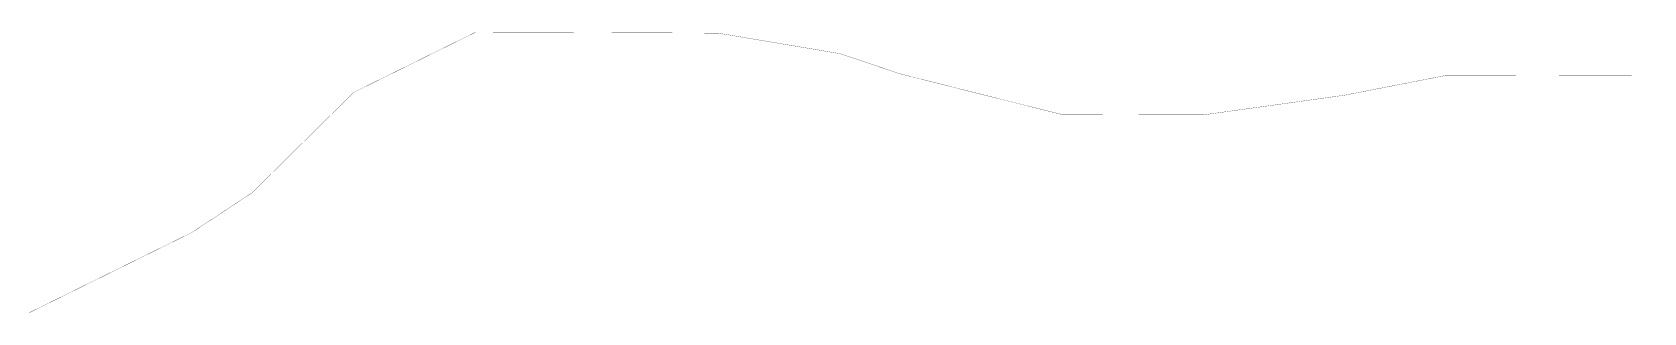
# Model space of a CAD drawing. Header units: metres. Extents: x 561401 to 594056, y 8460144 to 8508504.
# Drawn here: x 574154 to 575632, y 8479024 to 8479281 of the extents above; entities that cross this region are included whole.
import ezdxf

# ---------------------------------------------------------------- set-up
doc = ezdxf.new("R2010")
doc.units = ezdxf.units.M
doc.layers.add('1.2. AFECTADOS BASE GRAFICA SUNARP', color=150, linetype='Continuous')
doc.layers.add('1.2. BASE GRAFICA SUNARP', color=150, linetype='Continuous')

msp = doc.modelspace()

# ---------------------------------------------------------------- linework, layer by layer
at = {"layer": '1.2. AFECTADOS BASE GRAFICA SUNARP', "color": 64, "linetype": 'Continuous', "lineweight": -3, "const_width": 0.2}
msp.add_lwpolyline([(575655, 8479241.2), (575599.3, 8479241.4), (575525.1, 8479241.6), (575450.9, 8479241.8), (575358, 8479223.7), (575228.1, 8479205.6), (575153.8, 8479205.8), (575098.2, 8479206), (575024, 8479224.6), (574949.8, 8479243.3), (574894.2, 8479261.9), (574782.9, 8479280.6), (574671.5, 8479281), (574560.2, 8479281.3), (574485.8, 8479244.6), (574448.7, 8479226.3), (574392.8, 8479171.1), (574355.6, 8479134.3), (574299.8, 8479097.6), (574151.1, 8479024.3)], dxfattribs=at)
at = {"layer": '1.2. BASE GRAFICA SUNARP', "color": 64, "linetype": 'Continuous', "lineweight": -3, "const_width": 0.2}
msp.add_lwpolyline([(574151.1, 8479024.3), (574299.8, 8479097.6), (574355.6, 8479134.3), (574392.8, 8479171.1), (574448.7, 8479226.3), (574485.8, 8479244.6), (574560.2, 8479281.3), (574671.5, 8479281), (574782.9, 8479280.6), (574894.2, 8479261.9), (574949.8, 8479243.3), (575024, 8479224.6), (575098.2, 8479206), (575153.8, 8479205.8), (575228.1, 8479205.6), (575358, 8479223.7), (575450.9, 8479241.8), (575525.1, 8479241.6), (575599.3, 8479241.4), (575655, 8479241.2)], dxfattribs=at)

doc.saveas('drawing.dxf')
